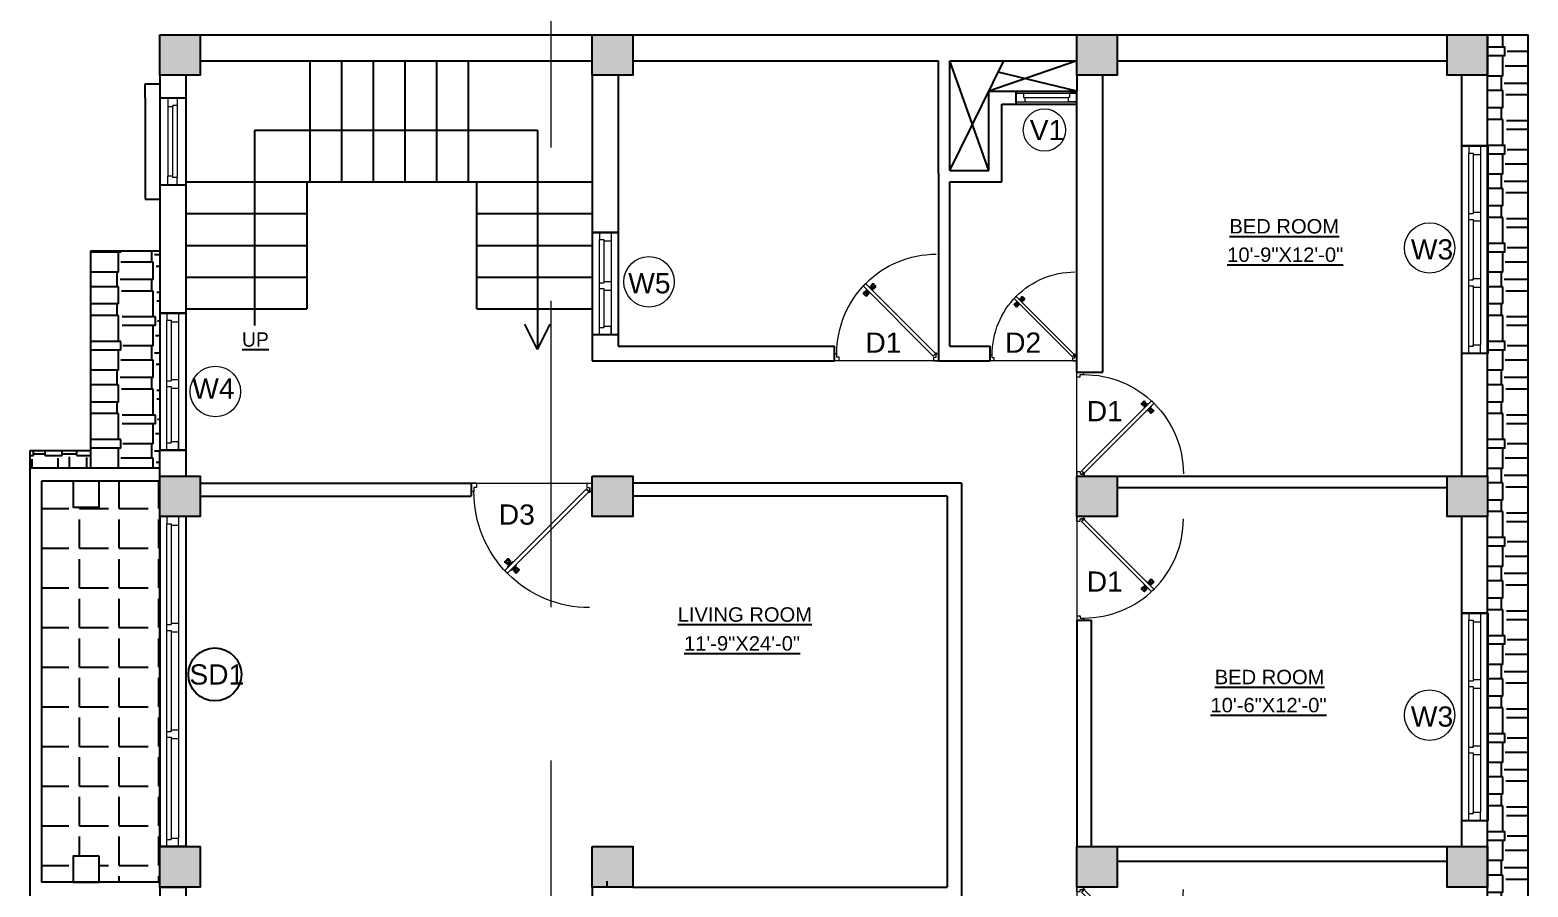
# Model space of a CAD drawing. Header units: inches. Extents: x 1397 to 20304, y -27267 to -746.
# Drawn here: x 14968 to 15487, y -18017 to -17720 of the extents above; entities that cross this region are included whole.
import ezdxf

# ---------------------------------------------------------------- set-up
doc = ezdxf.new("R2010")
doc.units = ezdxf.units.IN
doc.header["$LTSCALE"] = 17
doc.header["$MEASUREMENT"] = 0
doc.linetypes.add('21_FP_00$0$HIDDEN', pattern=[0.375, 0.25, -0.125])
doc.linetypes.add('PHANTOM2', pattern=[1.25, 0.625, -0.125, 0.125, -0.125, 0.125, -0.125])
for name, color, linetype, lineweight in [('25 BOT BAR', 12, 'Continuous', 25), ('aa_section_line', 2, 'PHANTOM2', 13), ('DOOR & WIN', 1, 'Continuous', 25), ('OUTLINE', 1, 'Continuous', 25), ('PUERTAS', 7, 'Continuous', 9), ('TEXT', 231, 'Continuous', 20), ('WINDOW FRAME PLAN', 162, 'Continuous', 18)]:
    doc.layers.add(name, color=color, linetype=linetype, lineweight=lineweight)
doc.styles.add('DIMTEXT', font='arial.ttf', dxfattribs={"height": 6})
pattern_1 = [(90, (5002.33, 672.401), (-12, 25.5), [6, -5, 7, -3, 9, -4]), (90, (5001.83, 678.401), (-12, 25.5), [5, -19, 4, -6]), (90, (5003.08, 690.401), (-12, 25.5), [3, -31]), (180, (5002.3305, 672.401), (-12, -8.5), [11.5, -36.5]), (180, (5002.3305, 678.401), (-12, -8.5), [11.25, -36.75]), (180, (5002.3305, 683.401), (-12, -8.5), [10.5, -37.5]), (180, (5003.0805, 690.401), (-12, -8.5), [11.5, -36.5]), (180, (5003.0805, 693.401), (-12, -8.5), [11.5, -36.5]), (180, (5002.3305, 702.401), (-12, -8.5), [11, -37])]

# ---------------------------------------------------------------- blocks, each defined once
blk = doc.blocks.new('ffddd')
at = {"layer": 'DOOR & WIN'}
for p, q in [((-13345.31, -2388.07), (-13345.31, -2316.07)), ((-13336.31, -2316.07), (-13345.31, -2316.07)), ((-13336.31, -2316.07), (-13336.31, -2388.07)), ((-13336.31, -2388.07), (-13345.31, -2388.07)), ((-13336.31, -2388.07), (-13345.31, -2388.07))]:
    blk.add_line(p, q, dxfattribs=at)
at = {"layer": 'WINDOW FRAME PLAN'}
for p, q in [((-13342.81, -2316.07), (-13342.81, -2318.57)), ((-13338.81, -2316.07), (-13338.81, -2319.07)), ((-13342.81, -2385.57), (-13342.81, -2318.57)), ((-13342.81, -2318.57), (-13341.31, -2318.57)), ((-13341.31, -2318.57), (-13341.31, -2319.07)), ((-13341.31, -2319.07), (-13341.31, -2339.57)), ((-13341.31, -2319.07), (-13338.81, -2319.07)), ((-13338.81, -2319.07), (-13338.81, -2385.07)), ((-13342.81, -2339.57), (-13341.31, -2339.57)), ((-13342.81, -2341.57), (-13341.31, -2341.57)), ((-13341.31, -2339.07), (-13338.81, -2339.07)), ((-13341.31, -2341.57), (-13341.31, -2342.07)), ((-13341.31, -2341.57), (-13341.31, -2362.57)), ((-13341.31, -2342.07), (-13338.81, -2342.07)), ((-13342.81, -2362.57), (-13341.31, -2362.57)), ((-13341.31, -2362.07), (-13338.81, -2362.07)), ((-13341.31, -2362.57), (-13341.31, -2362.07)), ((-13342.81, -2364.57), (-13341.31, -2364.57)), ((-13341.31, -2364.57), (-13341.31, -2385.57)), ((-13341.31, -2365.07), (-13338.81, -2365.07)), ((-13342.81, -2388.07), (-13342.81, -2385.57)), ((-13342.81, -2385.57), (-13341.31, -2385.57)), ((-13341.31, -2385.07), (-13338.81, -2385.07)), ((-13341.31, -2385.57), (-13341.31, -2385.07)), ((-13338.81, -2388.07), (-13338.81, -2385.07))]:
    blk.add_line(p, q, dxfattribs=at)
blk = doc.blocks.new('3ft')
at = {"layer": 'PUERTAS', "color": 6}
for p, q in [((1.01, 2.52), (25.23, 26.74)), ((26.05, 25.92), (25.23, 26.74)), ((26.05, 25.92), (1.77, 1.64)), ((0, 2.4), (0, 0)), ((0.72, 2.4), (0, 2.4)), ((1.6, 0), (0, 0)), ((0.72, 1.52), (0.72, 2.44)), ((0.8, 1.52), (0.72, 1.52)), ((0.8, 1.52), (0.8, 2.41)), ((0.8, 1.2), (0.8, 1.52)), ((1.6, 1.2), (0.8, 1.2)), ((1.57, 1.84), (0.94, 2.47)), ((1.63, 1.89), (0.97, 2.55)), ((1.63, 1.89), (1.57, 1.84)), ((1.77, 1.64), (1.57, 1.84)), ((1.6, 0), (1.6, 1.2)), ((34.4, 0), (34.4, 1.2)), ((34.4, 1.2), (35.2, 1.2)), ((34.4, 0), (36, 0)), ((35.2, 1.2), (35.2, 2.4)), ((35.2, 2.4), (36, 2.4)), ((36, 0), (36, 2.4))]:
    blk.add_line(p, q, dxfattribs=at)
at = {"layer": 'PUERTAS', "color": 1}
for p, q in [((21.67, 25.73), (22.17, 26.23)), ((21.7, 25.82), (22.14, 26.26)), ((22.58, 26.7), (22.14, 26.26)), ((22.67, 26.73), (22.17, 26.23)), ((22.61, 26.67), (22.58, 26.7)), ((23.45, 25.91), (22.79, 26.73)), ((22.49, 24.95), (21.67, 25.61)), ((21.73, 25.79), (21.7, 25.82)), ((22.6, 24.96), (23.02, 25.38)), ((22.61, 24.25), (22.92, 24.72)), ((22.62, 24.13), (22.61, 24.14)), ((22.7, 25.07), (22.71, 25.06)), ((22.82, 25.06), (23.08, 25.32)), ((22.94, 24.95), (22.83, 25.07)), ((22.92, 24.72), (22.92, 24.72)), ((22.93, 24.94), (23.19, 25.21)), ((22.93, 24.84), (22.93, 24.83)), ((23.44, 25.81), (23.02, 25.38)), ((23.34, 25.58), (23.08, 25.32)), ((23.46, 25.47), (23.19, 25.21)), ((23.33, 25.7), (23.34, 25.69)), ((23.45, 25.46), (23.33, 25.57)), ((23.44, 23.31), (23.45, 23.3)), ((23.56, 23.3), (24.03, 23.61)), ((23.57, 25.47), (23.57, 25.47)), ((24.15, 25.79), (23.68, 25.48)), ((23.68, 25.48), (23.68, 25.48)), ((24.03, 23.61), (24.03, 23.62)), ((24.14, 23.62), (24.14, 23.62)), ((24.25, 23.62), (24.51, 23.89)), ((24.27, 25.78), (24.26, 25.79)), ((24.26, 23.29), (24.69, 23.71)), ((24.26, 23.63), (24.37, 23.52)), ((24.26, 23.18), (24.92, 22.37)), ((24.37, 23.52), (24.63, 23.77)), ((24.37, 23.4), (24.37, 23.4)), ((24.78, 24.15), (24.51, 23.89)), ((24.89, 24.03), (24.63, 23.77)), ((25.11, 24.14), (24.69, 23.71)), ((24.77, 24.14), (24.88, 24.03)), ((24.79, 24.38), (24.78, 24.37)), ((24.78, 24.26), (24.78, 24.26)), ((25.1, 24.84), (24.79, 24.38)), ((25, 24.03), (25, 24.03)), ((25.04, 22.36), (25.54, 22.86)), ((25.09, 24.96), (25.1, 24.95)), ((25.1, 22.42), (25.13, 22.39)), ((25.13, 22.39), (25.57, 22.83)), ((25.22, 24.14), (26.03, 23.48)), ((26.04, 23.37), (25.54, 22.86)), ((26.01, 23.27), (25.57, 22.83)), ((25.98, 23.3), (26.01, 23.27))]:
    blk.add_line(p, q, dxfattribs=at)
at = {"layer": 'PUERTAS', "color": 8}
for p, q in [((22.13, 26.28), (21.98, 26.13)), ((22.88, 25.24), (22.01, 26.06)), ((22.13, 26.28), (22.27, 26.42)), ((22.29, 26.41), (22.27, 26.42)), ((23.16, 25.52), (22.34, 26.39)), ((23.3, 25.66), (22.5, 26.56)), ((23.41, 25.77), (22.65, 26.71)), ((23.46, 25.83), (22.72, 26.75)), ((22.57, 24.94), (21.65, 25.68)), ((22.63, 24.99), (21.69, 25.75)), ((22.74, 25.1), (21.84, 25.9)), ((22.69, 24.32), (23.02, 24.83)), ((22.95, 24.96), (22.84, 25.07)), ((22.98, 24.99), (22.86, 25.1)), ((23.03, 25.04), (22.91, 25.15)), ((22.91, 24.53), (23.1, 24.91)), ((23.11, 25.12), (22.99, 25.23)), ((23.13, 24.76), (23.18, 24.99)), ((23.28, 25.3), (23.17, 25.41)), ((23.36, 25.37), (23.25, 25.49)), ((23.31, 24.94), (23.28, 25.08)), ((23.41, 25.43), (23.3, 25.54)), ((23.46, 25.09), (23.32, 25.13)), ((23.44, 25.45), (23.33, 25.56)), ((23.64, 25.27), (23.41, 25.22)), ((23.87, 25.49), (23.49, 25.3)), ((24.08, 25.71), (23.57, 25.38)), ((23.63, 23.38), (24.14, 23.72)), ((23.84, 23.6), (24.22, 23.79)), ((24.07, 23.82), (24.3, 23.88)), ((24.25, 24), (24.39, 23.97)), ((24.25, 23.26), (24.99, 22.34)), ((24.27, 23.64), (24.38, 23.53)), ((24.3, 23.67), (24.41, 23.56)), ((24.3, 23.32), (25.06, 22.38)), ((24.35, 23.72), (24.46, 23.61)), ((24.4, 24.15), (24.43, 24.01)), ((24.41, 23.43), (25.2, 22.53)), ((24.43, 23.8), (24.54, 23.69)), ((24.58, 24.33), (24.52, 24.1)), ((24.55, 23.57), (25.37, 22.7)), ((24.6, 23.97), (24.72, 23.86)), ((24.8, 24.56), (24.61, 24.18)), ((25.02, 24.77), (24.68, 24.26)), ((24.68, 24.05), (24.79, 23.94)), ((24.73, 24.1), (24.85, 23.99)), ((24.76, 24.13), (24.87, 24.02)), ((24.83, 23.85), (25.7, 23.03)), ((24.97, 23.99), (25.87, 23.2)), ((25.08, 24.1), (26.02, 23.34)), ((25.14, 24.15), (26.06, 23.41)), ((25.58, 22.82), (25.43, 22.67)), ((25.58, 22.82), (25.73, 22.97)), ((25.72, 22.98), (25.73, 22.97)), ((0, 0), (36, 0))]:
    blk.add_line(p, q, dxfattribs=at)
at = {"layer": 'PUERTAS', "color": 2}
for p, q in [((21.99, 26.11), (21.98, 26.13)), ((25.42, 22.68), (25.43, 22.67))]:
    blk.add_line(p, q, dxfattribs=at)
at = {"layer": 'PUERTAS', "color": 6}
for radius in [0.155, 0.0752]:
    blk.add_circle((0.82, 2.56), radius, dxfattribs=at)
blk.add_arc((0.82, 2.56), 34.38, 359.7285, 90.0333, dxfattribs=at)
at = {"layer": 'PUERTAS', "color": 1}
for centre, start, end in [((22.73, 26.68), 38.9236, 135), ((22.54, 25.01), 231.0764, 315), ((22.67, 24.2), 135, 225), ((22.77, 25.12), 225, 315), ((22.99, 24.89), 135, 219.7428), ((22.87, 24.78), 315, 39.7428), ((23.28, 25.63), 315, 45), ((23.39, 25.86), 315, 38.9236), ((23.51, 23.36), 225, 315), ((23.51, 25.41), 50.2572, 135), ((23.62, 25.53), 230.2572, 315), ((24.09, 23.56), 50.2572, 135), ((24.2, 23.68), 230.2572, 315), ((24.2, 25.73), 45, 135), ((24.32, 23.23), 135, 218.9236), ((24.42, 23.46), 135, 225), ((24.84, 24.31), 135, 219.7428), ((24.72, 24.21), 315, 39.7428), ((24.94, 23.98), 45, 135), ((24.98, 22.42), 218.9236, 315), ((25.04, 24.89), 315, 45), ((25.17, 24.08), 51.0764, 135), ((25.98, 23.42), 315, 51.0764)]:
    blk.add_arc(centre, 0.08, start, end, dxfattribs=at)
blk = doc.blocks.new('*U2802')
at = {"color": 3, "xscale": -1}
blk.add_blockref('3ft', (42, 0), dxfattribs=at)
blk = doc.blocks.new('2ft6in')
at = {"layer": 'PUERTAS', "color": 2}
for p, q in [((0.84, 2.1), (21.02, 22.28)), ((21.71, 21.6), (1.47, 1.37)), ((18.33, 21.76), (18.31, 21.77)), ((21.71, 21.6), (21.02, 22.28)), ((21.18, 18.9), (21.2, 18.89)), ((0, 2), (0, 0)), ((0.6, 2), (0, 2)), ((1.33, 0), (0, 0)), ((0.6, 1.26), (0.6, 2.04)), ((0.67, 1.26), (0.6, 1.26)), ((0.67, 1.26), (0.67, 2.01)), ((0.67, 1), (0.67, 1.26)), ((1.33, 1), (0.67, 1)), ((1.31, 1.53), (0.79, 2.06)), ((1.36, 1.58), (0.81, 2.12)), ((1.36, 1.58), (1.31, 1.53)), ((1.47, 1.37), (1.31, 1.53)), ((1.33, 0), (1.33, 1)), ((28.67, 0), (28.67, 1)), ((28.67, 1), (29.33, 1)), ((28.67, 0), (30, 0)), ((29.33, 1), (29.33, 2)), ((29.33, 2), (30, 2)), ((30, 0), (30, 2))]:
    blk.add_line(p, q, dxfattribs=at)
at = {"layer": 'PUERTAS', "color": 8}
for p, q in [((18.81, 20.78), (18.04, 21.4)), ((18.86, 20.83), (18.08, 21.46)), ((18.95, 20.92), (18.2, 21.58)), ((18.44, 21.9), (18.31, 21.77)), ((19.07, 21.03), (18.34, 21.72)), ((18.44, 21.9), (18.56, 22.02)), ((18.58, 22.01), (18.56, 22.02)), ((19.3, 21.26), (18.61, 22)), ((19.42, 21.38), (18.75, 22.14)), ((19.51, 21.48), (18.88, 22.26)), ((19.55, 21.53), (18.93, 22.3)), ((19.13, 20.8), (19.03, 20.9)), ((19.15, 20.82), (19.05, 20.92)), ((19.19, 20.87), (19.1, 20.96)), ((19.25, 20.93), (19.16, 21.02)), ((19.28, 20.63), (19.32, 20.83)), ((19.4, 21.08), (19.31, 21.17)), ((19.47, 21.15), (19.38, 21.24)), ((19.43, 20.78), (19.4, 20.9)), ((19.51, 21.19), (19.42, 21.28)), ((19.55, 20.91), (19.43, 20.94)), ((19.53, 21.21), (19.44, 21.3)), ((19.7, 21.06), (19.51, 21.01)), ((19.89, 21.24), (19.58, 21.08)), ((20.07, 21.42), (19.64, 21.15)), ((18.91, 20.27), (19.19, 20.69)), ((19.09, 20.44), (19.25, 20.76)), ((19.69, 19.49), (20.12, 19.76)), ((19.87, 19.67), (20.18, 19.83)), ((20.06, 19.85), (20.25, 19.9)), ((20.21, 20), (20.33, 19.97)), ((20.21, 19.38), (20.83, 18.61)), ((20.23, 19.7), (20.32, 19.61)), ((20.25, 19.72), (20.34, 19.63)), ((20.25, 19.43), (20.88, 18.65)), ((20.29, 19.76), (20.38, 19.67)), ((20.33, 20.13), (20.36, 20.01)), ((20.34, 19.53), (21, 18.77)), ((20.36, 19.83), (20.45, 19.74)), ((20.48, 20.28), (20.44, 20.08)), ((20.46, 19.64), (21.14, 18.91)), ((20.5, 19.98), (20.6, 19.89)), ((20.67, 20.47), (20.51, 20.15)), ((20.85, 20.64), (20.57, 20.22)), ((20.57, 20.04), (20.66, 19.95)), ((20.61, 20.09), (20.7, 19.99)), ((20.63, 20.11), (20.72, 20.01)), ((20.69, 19.87), (21.42, 19.19)), ((20.81, 19.99), (21.56, 19.33)), ((20.9, 20.08), (21.68, 19.45)), ((20.95, 20.13), (21.72, 19.51)), ((21.32, 19.01), (21.2, 18.89)), ((21.32, 19.01), (21.44, 19.14)), ((21.43, 19.15), (21.44, 19.14)), ((0, 0), (30, 0))]:
    blk.add_line(p, q, dxfattribs=at)
at = {"layer": 'PUERTAS', "color": 1}
for p, q in [((18.06, 21.44), (18.48, 21.86)), ((18.74, 20.79), (18.06, 21.34)), ((18.08, 21.51), (18.45, 21.88)), ((18.11, 21.49), (18.08, 21.51)), ((18.82, 22.25), (18.45, 21.88)), ((18.9, 22.28), (18.48, 21.86)), ((18.84, 22.23), (18.82, 22.25)), ((18.83, 20.8), (19.18, 21.15)), ((18.92, 20.89), (18.93, 20.88)), ((19.54, 21.59), (18.99, 22.27)), ((19.02, 20.88), (19.24, 21.1)), ((19.12, 20.8), (19.03, 20.89)), ((19.11, 20.79), (19.33, 21.01)), ((19.54, 21.5), (19.18, 21.15)), ((19.45, 21.31), (19.24, 21.1)), ((19.55, 21.22), (19.33, 21.01)), ((19.45, 21.41), (19.45, 21.41)), ((19.54, 21.22), (19.45, 21.31)), ((19.64, 21.23), (19.64, 21.23)), ((19.74, 21.24), (19.73, 21.23)), ((20.12, 21.49), (19.74, 21.24)), ((20.22, 21.48), (20.22, 21.49)), ((20.91, 20.8), (20.91, 20.79)), ((18.84, 20.21), (19.1, 20.6)), ((18.85, 20.11), (18.84, 20.12)), ((19.1, 20.7), (19.11, 20.69)), ((19.1, 20.6), (19.1, 20.6)), ((19.53, 19.43), (19.54, 19.42)), ((19.64, 19.42), (20.02, 19.67)), ((20.02, 19.67), (20.03, 19.68)), ((20.12, 19.68), (20.12, 19.68)), ((20.21, 19.69), (20.43, 19.9)), ((20.22, 19.41), (20.57, 19.76)), ((20.22, 19.69), (20.31, 19.6)), ((20.22, 19.32), (20.76, 18.64)), ((20.31, 19.6), (20.52, 19.81)), ((20.31, 19.5), (20.31, 19.5)), ((20.65, 20.12), (20.43, 19.9)), ((20.74, 20.03), (20.52, 19.81)), ((20.93, 20.11), (20.57, 19.76)), ((20.64, 20.11), (20.73, 20.02)), ((20.66, 20.31), (20.65, 20.31)), ((20.65, 20.21), (20.65, 20.22)), ((20.91, 20.7), (20.66, 20.31)), ((20.84, 20.02), (20.83, 20.03)), ((20.86, 18.63), (21.28, 19.05)), ((20.91, 18.68), (20.94, 18.66)), ((20.94, 18.66), (21.31, 19.03)), ((21.02, 20.12), (21.7, 19.57)), ((21.7, 19.47), (21.28, 19.05)), ((21.67, 19.4), (21.31, 19.03)), ((21.65, 19.42), (21.67, 19.4))]:
    blk.add_line(p, q, dxfattribs=at)
at = {"layer": 'PUERTAS', "color": 2}
for radius in [0.129, 0.0627]:
    blk.add_circle((0.68, 2.14), radius, dxfattribs=at)
at = {"layer": 'PUERTAS', "color": 8}
blk.add_arc((0.68, 2.14), 28.65, 359.7285, 90.0333, dxfattribs=at)
at = {"layer": 'PUERTAS', "color": 1}
for centre, start, end in [((18.78, 20.84), 231.0764, 315), ((18.94, 22.23), 38.9236, 135), ((18.97, 20.93), 225, 315), ((19.16, 20.74), 135, 219.7428), ((19.4, 21.36), 315, 45), ((19.49, 21.55), 315, 38.9236), ((19.6, 21.18), 50.2572, 135), ((19.68, 21.28), 230.2572, 315), ((20.17, 21.44), 45, 135), ((20.87, 20.75), 315, 45), ((18.89, 20.16), 135, 225), ((19.06, 20.65), 315, 39.7428), ((19.59, 19.47), 225, 315), ((20.07, 19.63), 50.2572, 135), ((20.16, 19.73), 230.2572, 315), ((20.27, 19.36), 135, 218.9236), ((20.35, 19.55), 135, 225), ((20.7, 20.26), 135, 219.7428), ((20.6, 20.17), 315, 39.7428), ((20.78, 19.98), 45, 135), ((20.82, 18.68), 218.9236, 315), ((20.98, 20.07), 51.0764, 135), ((21.65, 19.52), 315, 51.0764)]:
    blk.add_arc(centre, 0.0667, start, end, dxfattribs=at)
blk = doc.blocks.new('*U2794')
at = {"color": 3, "xscale": -1}
blk.add_blockref('2ft6in', (42, 0), dxfattribs=at)
blk = doc.blocks.new('*U3030')
at = {"color": 3}
blk.add_blockref('3ft', (0, 0), dxfattribs=at)
blk = doc.blocks.new('*U3029')
at = {"layer": 'PUERTAS', "color": 2}
for p, q in [((11.61, 30.24), (12.57, 31.2)), ((40.83, 2.94), (12.57, 31.2)), ((11.61, 30.24), (39.94, 1.92)), ((12.35, 26.47), (12.33, 26.45)), ((16.34, 30.46), (16.36, 30.48)), ((0, 0), (0, 2.8)), ((0.93, 2.8), (0, 2.8)), ((1.87, 0), (0, 0)), ((0.93, 1.4), (0.93, 2.8)), ((1.87, 1.4), (0.93, 1.4)), ((1.87, 0), (1.87, 1.4)), ((39.94, 1.92), (40.16, 2.14)), ((40.1, 2.21), (40.86, 2.97)), ((40.1, 2.21), (40.16, 2.14)), ((40.13, 0), (40.13, 1.4)), ((40.13, 1.4), (41.07, 1.4)), ((40.13, 0), (42, 0)), ((40.16, 2.14), (40.9, 2.88)), ((41.07, 1.77), (41.07, 2.81)), ((41.07, 1.4), (41.07, 1.77)), ((41.07, 1.77), (41.16, 1.77)), ((41.16, 1.77), (41.16, 2.85)), ((41.16, 2.8), (42, 2.8)), ((42, 2.8), (42, 0))]:
    blk.add_line(p, q, dxfattribs=at)
at = {"layer": 'PUERTAS', "color": 8}
for p, q in [((14.63, 30.14), (15.5, 31.21)), ((12.67, 28.18), (11.59, 27.31)), ((12.74, 28.12), (11.65, 27.23)), ((12.87, 27.99), (11.82, 27.06)), ((12, 26.81), (11.98, 26.79)), ((12.15, 26.62), (11.98, 26.79)), ((13.04, 27.82), (12.01, 26.87)), ((12.15, 26.62), (12.33, 26.45)), ((13.36, 27.5), (12.4, 26.48)), ((13.52, 27.34), (12.6, 26.28)), ((13.65, 27.21), (12.77, 26.11)), ((12.82, 28.9), (13.2, 28.3)), ((13.71, 27.14), (12.84, 26.06)), ((13.12, 28.15), (12.99, 28.02)), ((13.14, 28.12), (13.01, 27.99)), ((13.06, 28.65), (13.29, 28.21)), ((13.2, 28.06), (13.07, 27.93)), ((13.3, 27.97), (13.17, 27.84)), ((13.33, 28.39), (13.39, 28.12)), ((13.5, 27.76), (13.37, 27.63)), ((13.59, 27.67), (13.46, 27.54)), ((13.54, 28.18), (13.49, 28.01)), ((13.65, 27.61), (13.52, 27.48)), ((13.71, 28), (13.54, 27.96)), ((13.68, 27.58), (13.55, 27.45)), ((13.92, 27.79), (13.65, 27.86)), ((14.18, 27.53), (13.75, 27.76)), ((14.43, 27.28), (13.83, 27.67)), ((13.91, 29.99), (14.5, 29.61)), ((14.16, 29.74), (14.59, 29.52)), ((14.42, 29.48), (14.69, 29.42)), ((14.63, 29.27), (14.8, 29.31)), ((14.66, 29.69), (14.79, 29.82)), ((14.68, 29.66), (14.82, 29.79)), ((14.69, 30.07), (15.57, 31.16)), ((14.74, 29.6), (14.87, 29.73)), ((14.8, 29.09), (14.85, 29.26)), ((14.82, 29.94), (15.74, 30.99)), ((14.84, 29.51), (14.97, 29.64)), ((15.01, 28.89), (14.95, 29.16)), ((14.98, 29.77), (15.94, 30.79)), ((15.04, 29.3), (15.17, 29.43)), ((15.28, 28.62), (15.05, 29.06)), ((15.14, 29.21), (15.27, 29.34)), ((15.52, 28.37), (15.14, 28.97)), ((15.2, 29.15), (15.33, 29.28)), ((15.22, 29.12), (15.35, 29.25)), ((15.31, 29.45), (16.33, 30.41)), ((15.47, 29.29), (16.52, 30.21)), ((15.6, 29.16), (16.69, 30.04)), ((15.67, 29.09), (16.75, 29.96)), ((15.99, 30.81), (16.01, 30.83)), ((16.19, 30.65), (16.01, 30.83)), ((16.19, 30.65), (16.36, 30.48)), ((0, 0), (42, 0))]:
    blk.add_line(p, q, dxfattribs=at)
at = {"layer": 'PUERTAS', "color": 1}
for p, q in [((14.64, 30.23), (15.41, 31.18)), ((15.55, 31.19), (16.13, 30.6)), ((11.62, 27.26), (12.21, 26.67)), ((12.58, 28.16), (11.63, 27.4)), ((11.69, 27.19), (11.66, 27.15)), ((11.66, 27.15), (12.17, 26.64)), ((12.69, 26.12), (12.17, 26.64)), ((12.79, 26.09), (12.21, 26.67)), ((12.72, 26.16), (12.69, 26.12)), ((12.7, 28.16), (13.2, 27.66)), ((12.73, 29.12), (12.72, 29.11)), ((12.72, 28.98), (13.08, 28.44)), ((12.83, 28.03), (12.84, 28.04)), ((13.7, 27.04), (12.93, 26.09)), ((12.97, 28.04), (13.27, 27.74)), ((13.11, 28.16), (12.98, 28.03)), ((13.08, 28.44), (13.08, 28.43)), ((13.09, 28.3), (13.09, 28.3)), ((13.09, 28.17), (13.4, 27.87)), ((13.69, 27.17), (13.2, 27.66)), ((13.57, 27.43), (13.27, 27.74)), ((13.71, 27.56), (13.4, 27.87)), ((13.69, 27.57), (13.56, 27.44)), ((13.56, 27.3), (13.57, 27.3)), ((13.69, 30.08), (13.7, 30.09)), ((13.83, 30.09), (14.37, 29.73)), ((13.83, 27.55), (13.84, 27.56)), ((13.97, 27.54), (13.96, 27.55)), ((14.51, 27.19), (13.97, 27.54)), ((14.37, 29.73), (14.38, 29.72)), ((14.51, 29.72), (14.5, 29.72)), ((14.63, 29.71), (14.94, 29.41)), ((14.65, 27.2), (14.64, 27.19)), ((14.65, 30.11), (15.14, 29.61)), ((14.65, 29.7), (14.78, 29.83)), ((14.78, 29.98), (14.77, 29.97)), ((14.77, 29.84), (15.07, 29.54)), ((15.25, 29.1), (14.94, 29.41)), ((15.37, 29.24), (15.07, 29.54)), ((15.64, 29.12), (15.14, 29.61)), ((15.23, 29.11), (15.36, 29.24)), ((15.25, 28.97), (15.25, 28.97)), ((15.26, 28.84), (15.25, 28.84)), ((15.62, 28.3), (15.26, 28.84)), ((15.51, 29.24), (15.5, 29.24)), ((15.61, 28.15), (15.62, 28.16)), ((15.62, 31.12), (15.65, 31.15)), ((15.65, 31.15), (16.17, 30.63)), ((15.76, 29.11), (16.71, 29.88)), ((16.72, 30.01), (16.13, 30.6)), ((16.68, 30.12), (16.17, 30.63)), ((16.65, 30.09), (16.68, 30.12))]:
    blk.add_line(p, q, dxfattribs=at)
at = {"layer": 'PUERTAS', "color": 2}
for radius in [0.181, 0.0878]:
    blk.add_circle((41.04, 2.99), radius, dxfattribs=at)
at = {"layer": 'PUERTAS', "color": 8}
blk.add_arc((41.04, 2.99), 40.11, 89.9667, 180.2715, dxfattribs=at)
at = {"layer": 'PUERTAS', "color": 1}
for centre, start, end in [((15.48, 31.12), 45, 141.0764), ((11.69, 27.33), 128.9236, 225), ((12.63, 28.09), 45, 128.9236), ((12.79, 29.04), 135, 225), ((12.86, 26.15), 225, 321.0764), ((12.9, 27.97), 45, 135), ((13.16, 28.24), 140.2572, 225), ((13.02, 28.36), 320.2572, 45), ((13.5, 27.37), 315, 45), ((13.62, 27.1), 321.0764, 45), ((13.76, 30.02), 45, 135), ((13.77, 27.63), 225, 309.7428), ((13.9, 27.49), 45, 129.7428), ((14.44, 29.79), 225, 309.7428), ((14.57, 29.65), 45, 129.7428), ((14.58, 27.25), 225, 315), ((14.71, 30.17), 141.0764, 225), ((14.84, 29.91), 135, 225), ((15.32, 28.91), 140.2572, 225), ((15.18, 29.03), 320.2572, 45), ((15.44, 29.3), 225, 315), ((15.55, 28.23), 315, 45), ((15.7, 29.18), 225, 308.9236)]:
    blk.add_arc(centre, 0.0933, start, end, dxfattribs=at)
blk = doc.blocks.new("W4'")
at = {"layer": '25 BOT BAR'}
for p, q in [((9894.28, -8421.4), (9894.28, -8468.92)), ((9903.28, -8421.4), (9903.28, -8468.92))]:
    blk.add_line(p, q, dxfattribs=at)
at = {"layer": 'DOOR & WIN'}
blk.add_line((9903.28, -8421.4), (9894.28, -8421.4), dxfattribs=at)
at = {"layer": 'OUTLINE'}
blk.add_line((9903.28, -8468.92), (9894.28, -8468.92), dxfattribs=at)
at = {"layer": 'WINDOW FRAME PLAN'}
for p, q in [((9896.78, -8421.4), (9896.78, -8423.9)), ((9896.78, -8468.92), (9896.78, -8423.9)), ((9896.78, -8423.9), (9898.28, -8423.9)), ((9898.28, -8423.9), (9898.28, -8424.4)), ((9898.28, -8424.4), (9898.28, -8444.9)), ((9898.28, -8424.4), (9900.78, -8424.4)), ((9900.78, -8421.4), (9900.78, -8424.4)), ((9900.78, -8424.4), (9900.78, -8468.92)), ((9896.78, -8444.9), (9898.28, -8444.9)), ((9898.28, -8444.4), (9900.78, -8444.4)), ((9896.78, -8446.9), (9898.28, -8446.9)), ((9898.28, -8446.9), (9898.28, -8447.4)), ((9898.28, -8446.9), (9898.28, -8466.42)), ((9898.28, -8447.4), (9900.78, -8447.4)), ((9896.78, -8468.92), (9896.78, -8466.42)), ((9896.78, -8466.42), (9898.28, -8466.42)), ((9898.28, -8465.92), (9900.78, -8465.92)), ((9898.28, -8466.42), (9898.28, -8465.92)), ((9900.78, -8468.92), (9900.78, -8465.92))]:
    blk.add_line(p, q, dxfattribs=at)

msp = doc.modelspace()

# ---------------------------------------------------------------- hatches: boundary and pattern name
at = {"layer": 'DOOR & WIN'}
h = msp.add_hatch(color=256, dxfattribs=at)
h.dxf.hatch_style = 1
h.paths.add_polyline_path([(15026.62, -17721.76), (15012.62, -17721.76), (15012.62, -17735.76), (15026.62, -17735.76)])
h = msp.add_hatch(color=256, dxfattribs=at)
h.dxf.hatch_style = 1
h.paths.add_polyline_path([(15176.62, -17721.76), (15162.62, -17721.76), (15162.62, -17735.76), (15176.62, -17735.76)])
h = msp.add_hatch(color=256, dxfattribs=at)
h.dxf.hatch_style = 1
h.paths.add_polyline_path([(15344.62, -17721.76), (15330.62, -17721.76), (15330.62, -17735.76), (15344.62, -17735.76)])
h = msp.add_hatch(color=256, dxfattribs=at)
h.dxf.hatch_style = 1
h.paths.add_polyline_path([(15473.08, -17721.76), (15459.08, -17721.76), (15459.08, -17735.76), (15473.08, -17735.76)])
h = msp.add_hatch(color=256, dxfattribs=at)
h.dxf.hatch_style = 1
h.paths.add_polyline_path([(15026.62, -17874.76), (15012.62, -17874.76), (15012.62, -17888.76), (15026.62, -17888.76)])
h = msp.add_hatch(color=256, dxfattribs=at)
h.dxf.hatch_style = 1
h.paths.add_polyline_path([(15176.62, -17874.76), (15162.62, -17874.76), (15162.62, -17888.76), (15176.62, -17888.76)])
h = msp.add_hatch(color=256, dxfattribs=at)
h.dxf.hatch_style = 1
h.paths.add_polyline_path([(15344.62, -17874.76), (15330.62, -17874.76), (15330.62, -17888.76), (15344.62, -17888.76)])
h = msp.add_hatch(color=256, dxfattribs=at)
h.dxf.hatch_style = 1
h.paths.add_polyline_path([(15473.08, -17874.76), (15459.08, -17874.76), (15459.08, -17888.76), (15473.08, -17888.76)])
h = msp.add_hatch(color=256, dxfattribs=at)
h.dxf.hatch_style = 1
h.paths.add_polyline_path([(15026.62, -18003.24), (15012.62, -18003.24), (15012.62, -18017.24), (15026.62, -18017.24)])
h = msp.add_hatch(color=256, dxfattribs=at)
h.dxf.hatch_style = 1
h.paths.add_polyline_path([(15176.62, -18003.24), (15162.62, -18003.24), (15162.62, -18017.24), (15176.62, -18017.24)])
h = msp.add_hatch(color=256, dxfattribs=at)
h.dxf.hatch_style = 1
h.paths.add_polyline_path([(15344.62, -18003.24), (15330.62, -18003.24), (15330.62, -18017.24), (15344.62, -18017.24)])
h = msp.add_hatch(color=256, dxfattribs=at)
h.dxf.hatch_style = 1
h.paths.add_polyline_path([(15473.08, -18003.24), (15459.08, -18003.24), (15459.08, -18017.24), (15473.08, -18017.24)])
at = {"layer": 'OUTLINE'}
h = msp.add_hatch(dxfattribs=at)
h.set_pattern_fill('AR-RSHKE', color=8, angle=90)
h.set_pattern_definition(pattern_1)
h.paths.add_polyline_path([(15487.08, -17721.76), (15473.08, -17721.76), (15473.08, -17735.76), (15473.08, -17874.76), (15473.08, -17888.76), (15473.08, -18223.76), (15487.08, -18223.76)])
h = msp.add_hatch(dxfattribs=at)
h.set_pattern_fill('AR-RSHKE', color=8, angle=90)
h.set_pattern_definition(pattern_1)
h.paths.add_polyline_path([(14988.62, -17872), (15012.62, -17872), (15012.62, -17865.76), (15012.62, -17818.24), (15012.62, -17796.76), (14988.62, -17796.76)])
h = msp.add_hatch(dxfattribs=at)
h.set_pattern_fill('AR-RSHKE', color=8)
h.set_pattern_definition([(0, (5002.33, 672.401), (25.5, 12), [6, -5, 7, -3, 9, -4]), (0, (5008.33, 672.901), (25.5, 12), [5, -19, 4, -6]), (0, (5020.33, 671.651), (25.5, 12), [3, -31]), (90, (5002.3305, 672.401), (-8.5, 12), [11.5, -36.5]), (90, (5008.3305, 672.401), (-8.5, 12), [11.25, -36.75]), (90, (5013.3305, 672.401), (-8.5, 12), [10.5, -37.5]), (90, (5020.3305, 671.651), (-8.5, 12), [11.5, -36.5]), (90, (5023.3305, 671.651), (-8.5, 12), [11.5, -36.5]), (90, (5032.3305, 672.401), (-8.5, 12), [11, -37])])
h.paths.add_polyline_path([(14988.62, -17866), (14967.62, -17866), (14967.62, -17872), (14988.62, -17872)])
h = msp.add_hatch(dxfattribs=at)
h.set_pattern_fill('ANGLE', color=8, scale=50)
h.set_pattern_definition([(0, (5002.33, 2546.48), (0, 13.75), [10, -3.75]), (90, (5002.33, 2546.48), (-13.75, 8e-16), [10, -3.75])])
h.paths.add_polyline_path([(14971.62, -18015.5), (14982.62, -18015.5), (14982.62, -18006.5), (14991.62, -18006.5), (14991.62, -18015.5), (15012.62, -18015.5), (15012.62, -18003.24), (15012.62, -17888.76), (15012.62, -17876.5), (14991.62, -17876.5), (14991.62, -17885.5), (14982.62, -17885.5), (14982.62, -17876.5), (14971.62, -17876.5)])

# ---------------------------------------------------------------- linework, layer by layer
at = {"layer": '25 BOT BAR'}
for p, q in [((15026.62, -17721.76), (15162.62, -17721.76)), ((15473.08, -17721.76), (15487.08, -17721.76)), ((15026.62, -17730.76), (15120.62, -17730.76)), ((15064.62, -17730.76), (15064.62, -17772.76)), ((15075.62, -17730.76), (15075.62, -17772.76)), ((15086.62, -17730.76), (15086.62, -17772.76)), ((15097.62, -17730.76), (15097.62, -17772.76)), ((15108.62, -17730.76), (15108.62, -17772.76)), ((15119.62, -17730.76), (15119.62, -17772.76)), ((15120.62, -17730.76), (15162.62, -17730.76)), ((15282.62, -17769.76), (15282.62, -17730.76)), ((15300.12, -17768.76), (15286.62, -17730.76)), ((15286.62, -17768.76), (15305.27, -17730.76)), ((15330.62, -17730.76), (15300.12, -17741.26)), ((15007.62, -17743.76), (15007.62, -17738.76)), ((15007.62, -17738.76), (15012.62, -17738.76)), ((15012.62, -17735.76), (15012.62, -17754.94)), ((15021.62, -17735.76), (15021.62, -17818.24)), ((15162.62, -17735.76), (15162.62, -17834.76)), ((15171.62, -17735.76), (15171.62, -17829.76)), ((15330.62, -17741.26), (15303.32, -17734.74)), ((15330.62, -17735.76), (15330.62, -17741.26)), ((15007.62, -17743.76), (15007.62, -17773.76)), ((15012.62, -17743.76), (15012.62, -17773.76)), ((15021.62, -17743.76), (15012.62, -17743.76)), ((15300.12, -17741.26), (15330.62, -17741.26)), ((15309.62, -17745.76), (15309.62, -17741.26)), ((15330.62, -17745.76), (15330.62, -17741.26)), ((15304.62, -17745.76), (15330.62, -17745.76)), ((15045.62, -17822.55), (15045.62, -17754.76)), ((15045.62, -17754.76), (15143.62, -17754.76)), ((15143.62, -17754.76), (15143.62, -17830.89)), ((15007.62, -17773.76), (15007.62, -17778.76)), ((15012.62, -17773.76), (15012.62, -17818.24)), ((15012.62, -17773.76), (15021.62, -17773.76)), ((15021.62, -17772.76), (15063.62, -17772.76)), ((15063.62, -17772.76), (15063.62, -17816.76)), ((15063.62, -17772.76), (15122.62, -17772.76)), ((15122.62, -17772.76), (15162.62, -17772.76)), ((15122.62, -17816.76), (15122.62, -17772.76)), ((15007.62, -17778.76), (15012.62, -17778.76)), ((15021.62, -17783.76), (15063.62, -17783.76)), ((15122.62, -17783.76), (15162.62, -17783.76)), ((15162.62, -17790.24), (15171.62, -17790.24)), ((15162.62, -17790.24), (15162.62, -17825.76)), ((15171.62, -17790.24), (15171.62, -17825.76)), ((14988.62, -17796.76), (14988.62, -17872)), ((15012.62, -17796.76), (14988.62, -17796.76)), ((15021.62, -17794.76), (15063.62, -17794.76)), ((15122.62, -17794.76), (15162.62, -17794.76)), ((15021.62, -17805.76), (15063.62, -17805.76)), ((15122.62, -17805.76), (15162.62, -17805.76)), ((15021.62, -17816.76), (15063.62, -17816.76)), ((15122.62, -17816.76), (15162.62, -17816.76)), ((15012.62, -17818.24), (15021.62, -17818.24)), ((15143.62, -17830.89), (15139.22, -17822.05)), ((15143.62, -17830.89), (15148.01, -17822.05)), ((15171.62, -17829.76), (15246.62, -17829.76)), ((15246.62, -17834.76), (15246.62, -17829.76)), ((15286.62, -17829.76), (15300.62, -17829.76)), ((15300.62, -17834.76), (15300.62, -17829.76)), ((15162.62, -17834.76), (15246.62, -17834.76)), ((15282.62, -17834.76), (15300.62, -17834.76)), ((15330.62, -17838.76), (15339.62, -17838.76)), ((14967.62, -17866), (14967.62, -18026)), ((14988.62, -17866), (14967.62, -17866)), ((15012.62, -17874.76), (15012.62, -17865.76)), ((15012.62, -17865.76), (15021.62, -17865.76)), ((15021.62, -17865.76), (15021.62, -17874.76)), ((15012.62, -17872), (14967.62, -17872)), ((14971.62, -17876.5), (14971.62, -18015.5)), ((15012.62, -17876.5), (14971.62, -17876.5)), ((15026.62, -17877.26), (15120.62, -17877.26)), ((15120.62, -17877.26), (15120.62, -17881.76)), ((15290.62, -17877.26), (15176.62, -17877.26)), ((15290.62, -17877.26), (15290.62, -18059.24)), ((15026.62, -17881.76), (15120.62, -17881.76)), ((15285.62, -17881.76), (15176.62, -17881.76)), ((15285.62, -17881.76), (15285.62, -18017.24)), ((15012.62, -17888.76), (15012.62, -18003.24)), ((15021.62, -17888.76), (15021.62, -18003.24)), ((15330.62, -17924.76), (15330.62, -18003.24)), ((15330.62, -17924.76), (15335.62, -17924.76)), ((15335.62, -17924.76), (15335.62, -18003.24)), ((15344.62, -18003.24), (15459.08, -18003.24)), ((15344.62, -18008.24), (15459.08, -18008.24)), ((15012.62, -18015.5), (14971.62, -18015.5)), ((15012.62, -18017.24), (15012.62, -18167.76)), ((15012.62, -18017.24), (15021.62, -18017.24)), ((15021.62, -18017.24), (15021.62, -18167.76)), ((15162.62, -18017.24), (15162.62, -18021.74)), ((15167.62, -18015.24), (15167.62, -18017.24)), ((15176.62, -18017.24), (15285.62, -18017.24))]:
    msp.add_line(p, q, dxfattribs=at)
for points in [[(14991.62, -17876.5), (14982.62, -17876.5), (14982.62, -17885.5), (14991.62, -17885.5)], [(14991.62, -18006.5), (14982.62, -18006.5), (14982.62, -18015.5), (14991.62, -18015.5)]]:
    msp.add_lwpolyline(points, close=True, dxfattribs=at)
msp.add_circle((15031.73, -17943.53), 9.19, dxfattribs=at)
at = {"layer": 'aa_section_line', "linetype": '21_FP_00$0$HIDDEN', "ltscale": 25}
msp.add_line((15148.19, -17654.57), (15148.18, -18248.36), dxfattribs=at)
at = {"layer": 'DOOR & WIN'}
for p, q in [((15162.62, -17721.76), (15473.08, -17721.76)), ((15473.08, -17874.76), (15473.08, -17721.76)), ((15487.08, -18223.76), (15487.08, -17721.76)), ((15176.62, -17730.76), (15282.62, -17730.76)), ((15286.62, -17730.76), (15330.62, -17730.76)), ((15344.62, -17730.76), (15459.08, -17730.76)), ((15464.08, -17874.76), (15464.08, -17735.76)), ((15282.62, -17769.76), (15282.62, -17834.76)), ((15286.62, -17768.76), (15300.12, -17768.76)), ((15286.62, -17772.76), (15304.62, -17772.76)), ((15171.62, -17790.24), (15162.62, -17790.24)), ((15344.62, -17874.76), (15459.08, -17874.76)), ((15344.62, -17878.76), (15459.08, -17878.76)), ((15012.62, -18003.24), (15012.62, -17888.76)), ((15021.62, -17888.76), (15012.62, -17888.76)), ((15021.62, -17888.76), (15021.62, -18003.24)), ((15464.08, -18003.24), (15464.08, -17888.76)), ((15473.08, -18181.76), (15473.08, -17888.76)), ((15021.62, -18003.24), (15012.62, -18003.24)), ((15021.62, -18003.24), (15012.62, -18003.24))]:
    msp.add_line(p, q, dxfattribs=at)
at = {"layer": 'OUTLINE'}
for p, q in [((15286.62, -17768.76), (15286.62, -17730.76)), ((15339.62, -17838.76), (15339.62, -17735.76)), ((15300.12, -17768.76), (15300.12, -17741.26)), ((15304.62, -17772.76), (15304.62, -17745.76)), ((15330.62, -17834.76), (15330.62, -17745.76)), ((15464.08, -17760.26), (15473.08, -17760.26)), ((15286.62, -17829.76), (15286.62, -17772.76)), ((15171.62, -17825.76), (15162.62, -17825.76)), ((15330.62, -17838.76), (15330.62, -17834.76)), ((15464.08, -17922.24), (15473.08, -17922.24))]:
    msp.add_line(p, q, dxfattribs=at)
for points in [[(15012.62, -17721.76), (15026.62, -17721.76), (15026.62, -17735.76), (15012.62, -17735.76)], [(15162.62, -17721.76), (15176.62, -17721.76), (15176.62, -17735.76), (15162.62, -17735.76)], [(15330.62, -17721.76), (15344.62, -17721.76), (15344.62, -17735.76), (15330.62, -17735.76)], [(15459.08, -17721.76), (15473.08, -17721.76), (15473.08, -17735.76), (15459.08, -17735.76)], [(15012.62, -17874.76), (15026.62, -17874.76), (15026.62, -17888.76), (15012.62, -17888.76)], [(15162.62, -17874.76), (15176.62, -17874.76), (15176.62, -17888.76), (15162.62, -17888.76)], [(15330.62, -17874.76), (15344.62, -17874.76), (15344.62, -17888.76), (15330.62, -17888.76)], [(15459.08, -17874.76), (15473.08, -17874.76), (15473.08, -17888.76), (15459.08, -17888.76)], [(15012.62, -18003.24), (15026.62, -18003.24), (15026.62, -18017.24), (15012.62, -18017.24)], [(15162.62, -18003.24), (15176.62, -18003.24), (15176.62, -18017.24), (15162.62, -18017.24)], [(15330.62, -18003.24), (15344.62, -18003.24), (15344.62, -18017.24), (15330.62, -18017.24)], [(15459.08, -18003.24), (15473.08, -18003.24), (15473.08, -18017.24), (15459.08, -18017.24)]]:
    msp.add_lwpolyline(points, close=True, dxfattribs=at)
at = {"layer": 'TEXT'}
for centre, radius in [((15319.4, -17754.76), 7.35), ((15452.95, -17795.65), 8.75), ((15182.26, -17807.39), 8.75), ((15031.9, -17845.43), 8.75), ((15452.95, -17957.63), 8.75)]:
    msp.add_circle(centre, radius, dxfattribs=at)
at = {"layer": 'WINDOW FRAME PLAN'}
for p, q in [((15015.38, -17743.76), (15015.38, -17746.76)), ((15018.68, -17743.76), (15018.68, -17746.26)), ((15309.62, -17742.01), (15330.62, -17742.01)), ((15309.62, -17742.01), (15312.12, -17742.01)), ((15312.12, -17742.01), (15312.12, -17743.51)), ((15312.12, -17743.51), (15312.62, -17743.51)), ((15312.62, -17743.51), (15327.62, -17743.51)), ((15312.62, -17743.51), (15312.62, -17745.01)), ((15327.62, -17743.51), (15327.62, -17745.01)), ((15328.12, -17743.51), (15327.62, -17743.51)), ((15330.62, -17742.01), (15328.12, -17742.01)), ((15328.12, -17742.01), (15328.12, -17743.51)), ((15015.38, -17746.76), (15015.38, -17770.76)), ((15017.19, -17746.76), (15015.38, -17746.76)), ((15017.19, -17771.26), (15017.19, -17746.26)), ((15017.19, -17746.26), (15017.19, -17746.76)), ((15018.68, -17746.26), (15017.19, -17746.26)), ((15018.68, -17746.26), (15018.68, -17771.26)), ((15309.62, -17745.01), (15330.62, -17745.01)), ((15309.62, -17745.01), (15312.62, -17745.01)), ((15330.62, -17745.01), (15327.62, -17745.01)), ((15017.19, -17770.76), (15015.38, -17770.76)), ((15015.38, -17773.76), (15015.38, -17770.76)), ((15017.19, -17771.26), (15017.19, -17770.76)), ((15018.68, -17771.26), (15017.19, -17771.26)), ((15018.68, -17773.76), (15018.68, -17771.26)), ((15165.12, -17790.24), (15165.12, -17792.74)), ((15169.12, -17790.24), (15169.12, -17793.24)), ((15165.12, -17825.76), (15165.12, -17792.74)), ((15165.12, -17792.74), (15166.62, -17792.74)), ((15166.62, -17792.74), (15166.62, -17793.24)), ((15166.62, -17793.24), (15166.62, -17807.74)), ((15166.62, -17793.24), (15169.12, -17793.24)), ((15169.12, -17793.24), (15169.12, -17825.76)), ((15165.12, -17807.74), (15166.62, -17807.74)), ((15165.12, -17809.74), (15166.62, -17809.74)), ((15166.62, -17807.24), (15169.12, -17807.24)), ((15166.62, -17809.74), (15166.62, -17810.24)), ((15166.62, -17809.74), (15166.62, -17823.26)), ((15166.62, -17810.24), (15169.12, -17810.24)), ((15166.62, -17822.76), (15169.12, -17822.76)), ((15166.62, -17823.26), (15166.62, -17822.76)), ((15169.12, -17825.76), (15169.12, -17822.76)), ((15165.12, -17825.76), (15165.12, -17823.26)), ((15165.12, -17823.26), (15166.62, -17823.26)), ((15015.12, -17888.76), (15015.12, -17891.26)), ((15019.12, -17888.76), (15019.12, -17891.76)), ((15015.12, -18000.74), (15015.12, -17891.26)), ((15015.12, -17891.26), (15016.62, -17891.26)), ((15016.62, -17891.26), (15016.62, -17891.76)), ((15016.62, -17891.76), (15016.62, -17926.26)), ((15016.62, -17891.76), (15019.12, -17891.76)), ((15019.12, -17891.76), (15019.12, -18000.24)), ((15015.12, -17926.26), (15016.62, -17926.26)), ((15016.62, -17925.76), (15019.12, -17925.76)), ((15015.12, -17928.26), (15016.62, -17928.26)), ((15016.62, -17928.26), (15016.62, -17928.76)), ((15016.62, -17928.26), (15016.62, -17963.26)), ((15016.62, -17928.76), (15019.12, -17928.76)), ((15016.62, -17962.76), (15019.12, -17962.76)), ((15016.62, -17963.26), (15016.62, -17962.76)), ((15015.12, -17963.26), (15016.62, -17963.26)), ((15015.12, -17965.26), (15016.62, -17965.26)), ((15016.62, -17965.26), (15016.62, -18000.74)), ((15016.62, -17965.76), (15019.12, -17965.76)), ((15015.12, -18003.24), (15015.12, -18000.74)), ((15015.12, -18000.74), (15016.62, -18000.74)), ((15016.62, -18000.24), (15019.12, -18000.24)), ((15016.62, -18000.74), (15016.62, -18000.24)), ((15019.12, -18003.24), (15019.12, -18000.24))]:
    msp.add_line(p, q, dxfattribs=at)

# ---------------------------------------------------------------- block references
at = {"layer": '25 BOT BAR'}
msp.add_blockref("W4'", (5118.33, -9396.84), dxfattribs=at)
at = {"layer": 'DOOR & WIN', "xscale": -1}
msp.add_blockref('*U3030', (15282.62, -17834.76), dxfattribs=at)
at = {"layer": 'DOOR & WIN'}
msp.add_blockref('*U2794', (15288.62, -17834.76), dxfattribs=at)
at = {"layer": 'DOOR & WIN', "rotation": 270}
msp.add_blockref('*U2802', (15330.62, -17832.76), dxfattribs=at)
at = {"layer": 'DOOR & WIN', "xscale": -1}
for name, p, rotation in [('*U3029', (15120.62, -17877.26), 180), ('*U2802', (15330.62, -17930.76), 270), ('*U2802', (15330.62, -18059.24), 270)]:
    msp.add_blockref(name, p, dxfattribs=dict(at, rotation=rotation))
at = {"layer": 'OUTLINE'}
for p in [(28809.4, -15444.19), (28809.4, -15606.17)]:
    msp.add_blockref('ffddd', p, dxfattribs=at)

# ---------------------------------------------------------------- texts
at = {"layer": 'DOOR & WIN', "char_height": 5, "attachment_point": 5}
for s, insert in [('{\\fArial TUR|b0|i0|c0|p34;\\L\\C7;BED ROOM}', (15402.54, -17788.17)), ('{\\fArial TUR|b0|i0|c0|p34;\\L\\C7;10\'-9"X12\'-0"}', (15402.89, -17798.03)), ('{\\L\\C7;UP}', (15045.79, -17827.43)), ('{\\fArial TUR|b0|i0|c162|p34;\\L\\C7; \\fArial TUR|b0|i0|c0|p34;LIVING \\fArial TUR|b0|i0|c162|p34;ROOM}', (15214.53, -17922.79)), ('{\\fArial TUR|b0|i0|c0|p34;\\L\\C7;11\'-9"X24\'-0"}', (15214.53, -17932.8)), ('{\\fArial TUR|b0|i0|c0|p34;\\L\\C7;BED ROOM}', (15397.46, -17944.46)), ('{\\fArial TUR|b0|i0|c0|p34;\\L\\C7;10\'-6"X12\'-0"}', (15397.09, -17954.19))]:
    msp.add_mtext(s, dxfattribs=dict(at, insert=insert))
at = {"layer": 'TEXT', "style": 'DIMTEXT'}
for s, p in [('V1', (15314.3, -17758.28)), ('D1', (15257.3, -17831.98)), ('D2', (15305.77, -17831.98)), ('D1', (15334.06, -17855.73)), ('D3', (15130.19, -17891.59)), ('D1', (15334.06, -17914.82))]:
    msp.add_text(s, height=7, dxfattribs=at).set_placement(p)
for s, p in [('W3', (15446.45, -17799.65)), ('W5', (15175.06, -17811.39)), ('W4', (15023.9, -17847.88)), ('SD1', (15022.9, -17947.03)), ('W3', (15446.45, -17961.63))]:
    msp.add_text(s, height=7, rotation=360, dxfattribs=at).set_placement(p)

doc.saveas('drawing.dxf')
